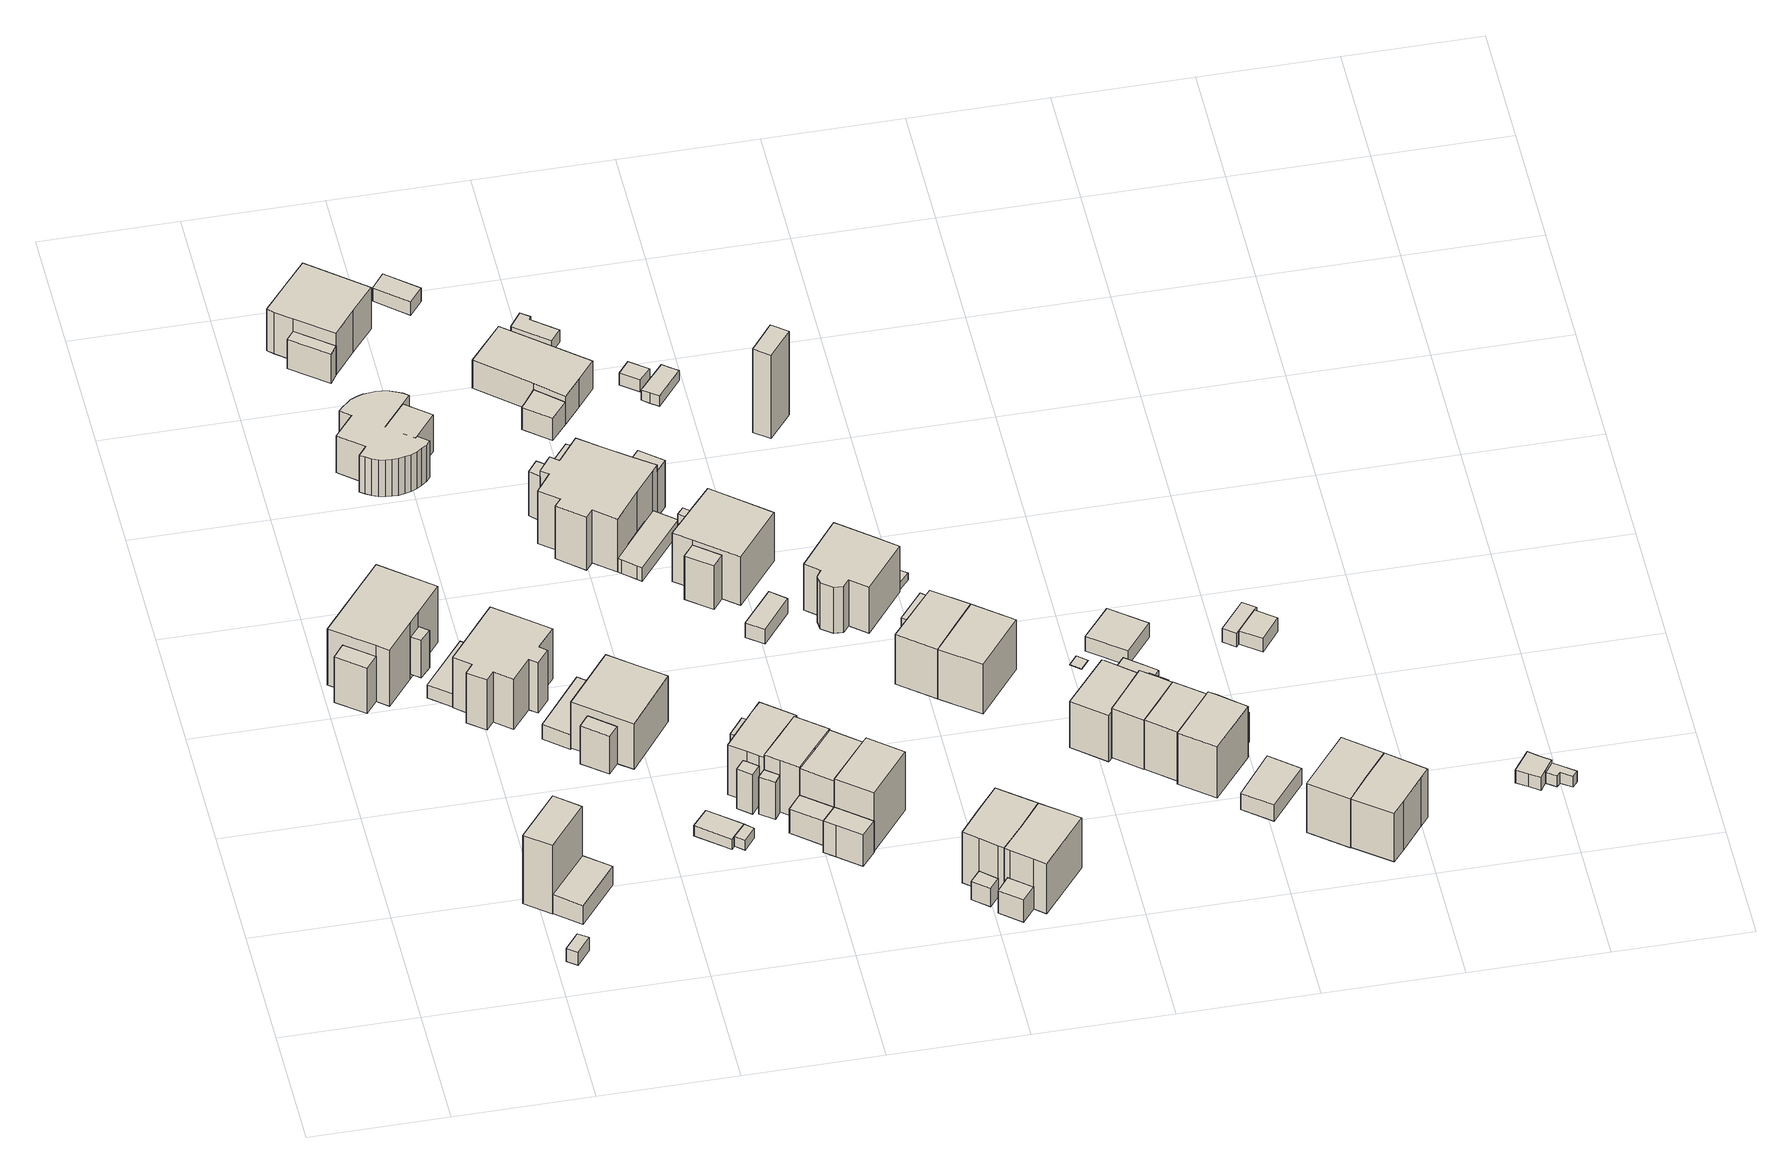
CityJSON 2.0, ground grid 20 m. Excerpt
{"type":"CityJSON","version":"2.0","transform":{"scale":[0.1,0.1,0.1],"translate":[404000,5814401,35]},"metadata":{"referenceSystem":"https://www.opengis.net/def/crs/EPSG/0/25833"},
"CityObjects":{
"building1":{"type":"Building","attributes":{"Gemeindeschluessel":"11000009","BezugspunktDach":"2200","function":"31001_2000","measuredHeight":2.43,"storeysAboveGround":1},"address":[{"country":"Germany","locality":"Berlin","thoroughfareNumber":"53 (3)","thoroughfareName":"Unter den Birken"}],"geometry":[{"type":"Solid","lod":"1","boundaries":[[[[0,1,2,3]],[[4,5,6,7]],[[4,7,3,2]],[[5,4,2,1]],[[6,5,1,0]],[[7,6,0,3]]]]}]},
"building2":{"type":"Building","attributes":{"Gemeindeschluessel":"11000009","BezugspunktDach":"2200","function":"31001_2000","measuredHeight":12.65,"storeysAboveGround":1},"address":[{"country":"Germany","locality":"Berlin","thoroughfareNumber":"33 (2)","thoroughfareName":"Straße im Walde"}],"geometry":[{"type":"Solid","lod":"1","boundaries":[[[[8,9,10,11]],[[12,13,14,15]],[[12,15,11,10]],[[13,12,10,9]],[[14,13,9,8]],[[15,14,8,11]]]]}]},
"building3":{"type":"Building","attributes":{"Gemeindeschluessel":"11000009","function":"31001_1010"},"address":[{"country":"Germany","locality":"Berlin","thoroughfareNumber":"37","thoroughfareName":"Straße im Walde"}],"children":["building3-1","building3-2"]},
"building3-1":{"type":"BuildingPart","attributes":{"BezugspunktDach":"2200","measuredHeight":12.39,"storeysAboveGround":2},"parents":["building3"],"geometry":[{"type":"MultiSurface","lod":"1","boundaries":[[[16,17,18,19,20,21,22]],[[23,24,25,26,27,28,29]],[[23,29,22,21]],[[24,23,21,20]],[[25,24,20,19]],[[26,25,19,18]],[[27,26,18,17]],[[28,27,17,16]],[[29,30,31,32,33,16,22]],[[34,32,31,30]],[[34,28,33,32]]]}]},
"building3-2":{"type":"BuildingPart","attributes":{"BezugspunktDach":"2200","measuredHeight":8.46,"storeysAboveGround":2},"parents":["building3"],"geometry":[{"type":"MultiSurface","lod":"1","boundaries":[[[35,33,32,31,36]],[[30,34,28,37,38]],[[30,38,36,31]],[[37,28,33,35]],[[38,37,35,36]],[[34,30,31,32]],[[39,34,32,33,28]]]}]},
"building4":{"type":"Building","attributes":{"Gemeindeschluessel":"11000009","BezugspunktDach":"2200","function":"31001_2000","measuredHeight":3.52,"storeysAboveGround":1},"address":[{"country":"Germany","locality":"Berlin","thoroughfareNumber":"29 (1)","thoroughfareName":"Straße im Walde"}],"geometry":[{"type":"Solid","lod":"1","boundaries":[[[[40,41,42,43]],[[44,45,46,47]],[[44,47,43,42]],[[45,44,42,41]],[[46,45,41,40]],[[47,46,40,43]]]]}]},
"building5":{"type":"Building","attributes":{"Gemeindeschluessel":"11000009","BezugspunktDach":"2200","function":"51009_1610","measuredHeight":6.94,"storeysAboveGround":0},"address":[{"country":"Germany","locality":"Berlin"}],"geometry":[{"type":"Solid","lod":"1","boundaries":[[[[48,49,50,51]],[[52,53,54,55]],[[52,55,51,50]],[[53,52,50,49]],[[54,53,49,48]],[[55,54,48,51]]]]}]},
"building6":{"type":"Building","attributes":{"Gemeindeschluessel":"11000009","BezugspunktDach":"2200","function":"51009_1611","measuredHeight":2.37,"storeysAboveGround":0},"address":[{"country":"Germany","locality":"Berlin"}],"geometry":[{"type":"Solid","lod":"1","boundaries":[[[[56,57,58,59]],[[60,61,62,63]],[[60,63,59,58]],[[61,60,58,57]],[[62,61,57,56]],[[63,62,56,59]]]]}]},
"building7":{"type":"Building","attributes":{"Gemeindeschluessel":"11000009","BezugspunktDach":"2200","function":"31001_1010","measuredHeight":12.5,"storeysAboveGround":2},"address":[{"country":"Germany","locality":"Berlin","thoroughfareNumber":"35","thoroughfareName":"Straße im Walde"}],"geometry":[{"type":"Solid","lod":"1","boundaries":[[[[64,65,66,67,68,69,70,71,72,73,74,75,76]],[[77,78,79,80,81,82,83,84,85,86,87,88,89]],[[77,89,76,75]],[[78,77,75,74]],[[79,78,74,73]],[[80,79,73,72]],[[81,80,72,71]],[[82,81,71,70]],[[83,82,70,69]],[[84,83,69,68]],[[85,84,68,67]],[[86,85,67,66]],[[87,86,66,65]],[[88,87,65,64]],[[89,88,64,76]]]]}]},
"building8":{"type":"Building","attributes":{"Gemeindeschluessel":"11000009","BezugspunktDach":"2200","function":"31001_2000","measuredHeight":2.71,"storeysAboveGround":1},"address":[{"country":"Germany","locality":"Berlin","thoroughfareNumber":"33 (1)","thoroughfareName":"Straße im Walde"}],"geometry":[{"type":"Solid","lod":"1","boundaries":[[[[90,91,92,93]],[[94,95,96,97]],[[94,97,93,92]],[[95,94,92,91]],[[96,95,91,90]],[[97,96,90,93]]]]}]},
"building9":{"type":"Building","attributes":{"Gemeindeschluessel":"11000009","function":"31001_1010"},"address":[{"country":"Germany","locality":"Berlin","thoroughfareNumber":"38A","thoroughfareName":"Straße im Walde"}],"children":["building9-1","building9-2","building9-3","building9-4"]},
"building9-1":{"type":"BuildingPart","attributes":{"BezugspunktDach":"2200","measuredHeight":6.86,"storeysAboveGround":1},"parents":["building9"],"geometry":[{"type":"Solid","lod":"1","boundaries":[[[[98,99,100,101,102,103,104,105,106,107,108,109,110,111,112,113,114,115,116,117,118,119,120,121,122,123,124,125,126,127,128,129]],[[130,131,132,133,134,135,136,137,138,139,140,141,142,143,144,145,146,147,148,149,150,151,152,153,154,155,156,157,158,159,160,161]],[[130,161,129,128]],[[131,130,128,127]],[[132,131,127,126]],[[133,132,126,125]],[[134,133,125,124]],[[135,134,124,123]],[[136,135,123,122]],[[137,136,122,121]],[[138,137,121,120]],[[139,138,120,119]],[[140,139,119,118]],[[141,140,118,117]],[[142,141,117,116]],[[143,142,116,115]],[[144,143,115,114]],[[145,144,114,113]],[[146,145,113,112]],[[147,146,112,111]],[[148,147,111,110]],[[149,148,110,109]],[[150,149,109,108]],[[151,150,108,107]],[[152,151,107,106]],[[153,152,106,105]],[[154,153,105,104]],[[155,154,104,103]],[[156,155,103,102]],[[157,156,102,101]],[[158,157,101,100]],[[159,158,100,99]],[[160,159,99,98]],[[161,160,98,129]]]]}]},
"building9-2":{"type":"BuildingPart","attributes":{"BezugspunktDach":"2200","measuredHeight":6.86,"storeysAboveGround":1},"parents":["building9"],"geometry":[{"type":"MultiSurface","lod":"1","boundaries":[[[162,112,113,114,163]],[[144,145,146,164,165]],[[144,165,163,114]],[[145,144,114,113]],[[146,145,113,112]],[[166,167,146,112,162]],[[168,166,164,162,163]],[[169,164,146,167,166]],[[165,164,166,168]]]}]},
"building9-3":{"type":"BuildingPart","attributes":{"BezugspunktDach":"2200","measuredHeight":6.33,"storeysAboveGround":1},"parents":["building9"],"geometry":[{"type":"MultiSurface","lod":"1","boundaries":[[[170,171,172,173,174,175,176,177,178,179,180,181,167,166,182,183,184]],[[160,185,164,146,147,148,149,150,151,152,153,154,155,156,157,158,159]],[[160,159,184,183]],[[185,182,168,165]],[[147,146,167,181]],[[148,147,181,180]],[[149,148,180,179]],[[150,149,179,178]],[[151,150,178,177]],[[152,151,177,176]],[[153,152,176,175]],[[154,153,175,174]],[[155,154,174,173]],[[156,155,173,172]],[[157,156,172,171]],[[158,157,171,170]],[[159,158,170,184]],[[160,183,182,185]],[[186,164,165,168,166]],[[187,146,164,166,167]]]}]},
"building9-4":{"type":"BuildingPart","attributes":{"BezugspunktDach":"2200","measuredHeight":6.33,"storeysAboveGround":1},"parents":["building9"],"geometry":[{"type":"Solid","lod":"1","boundaries":[[[[183,182,188,189]],[[130,185,160,161]],[[130,161,189,188]],[[185,130,188,182]],[[161,160,183,189]],[[185,182,183,160]]]]}]},
"building10":{"type":"Building","attributes":{"Gemeindeschluessel":"11000009","BezugspunktDach":"2200","function":"51009_1610","measuredHeight":5.8,"storeysAboveGround":0},"address":[{"country":"Germany","locality":"Berlin"}],"geometry":[{"type":"Solid","lod":"1","boundaries":[[[[190,191,192,193]],[[194,195,196,197]],[[194,197,193,192]],[[195,194,192,191]],[[196,195,191,190]],[[197,196,190,193]]]]}]},
"building11":{"type":"Building","attributes":{"Gemeindeschluessel":"11000009","function":"31001_1010"},"address":[{"country":"Germany","locality":"Berlin","thoroughfareNumber":"33","thoroughfareName":"Straße im Walde"}],"children":["building11-1","building11-2"]},
"building11-1":{"type":"BuildingPart","attributes":{"BezugspunktDach":"2200","measuredHeight":10,"storeysAboveGround":2},"parents":["building11"],"geometry":[{"type":"MultiSurface","lod":"1","boundaries":[[[198,199,200,201,202]],[[203,204,205,206,207]],[[203,207,202,201]],[[204,203,201,200]],[[205,204,200,199]],[[206,205,199,198]],[[207,208,209,210,211,206,198,202]],[[211,210,209,208]]]}]},
"building11-2":{"type":"BuildingPart","attributes":{"BezugspunktDach":"2200","measuredHeight":6.96,"storeysAboveGround":2},"parents":["building11"],"geometry":[{"type":"Solid","lod":"1","boundaries":[[[[212,210,209,213]],[[208,211,214,215]],[[208,215,213,209]],[[214,211,210,212]],[[215,214,212,213]],[[211,208,209,210]]]]}]},
"building12":{"type":"Building","attributes":{"Gemeindeschluessel":"11000009","BezugspunktDach":"2200","function":"31001_1010","measuredHeight":9.4,"storeysAboveGround":2},"address":[{"country":"Germany","locality":"Berlin","thoroughfareNumber":"40","thoroughfareName":"Straße im Walde"}],"geometry":[{"type":"Solid","lod":"1","boundaries":[[[[216,217,218,219,220,221,222,223]],[[224,225,226,227,195,194,228,229]],[[224,229,223,222]],[[225,224,222,221]],[[226,225,221,220]],[[227,226,220,219]],[[195,227,219,218]],[[194,195,218,217]],[[228,194,217,216]],[[229,228,216,223]]]]}]},
"building13":{"type":"Building","attributes":{"Gemeindeschluessel":"11000009","BezugspunktDach":"2200","function":"31001_2000","measuredHeight":1.95,"storeysAboveGround":1},"address":[{"country":"Germany","locality":"Berlin","thoroughfareNumber":"31 (1)","thoroughfareName":"Straße im Walde"}],"geometry":[{"type":"Solid","lod":"1","boundaries":[[[[230,231,232,233,234]],[[235,236,237,238,239]],[[235,239,234,233]],[[236,235,233,232]],[[237,236,232,231]],[[238,237,231,230]],[[239,238,230,234]]]]}]},
"building14":{"type":"Building","attributes":{"Gemeindeschluessel":"11000009","BezugspunktDach":"2200","function":"31001_2000","measuredHeight":1.83,"storeysAboveGround":1},"address":[{"country":"Germany","locality":"Berlin","thoroughfareNumber":"29 (2)","thoroughfareName":"Straße im Walde"}],"geometry":[{"type":"Solid","lod":"1","boundaries":[[[[240,241,232,231]],[[242,243,244,245]],[[242,245,231,232]],[[243,242,232,241]],[[244,243,241,240]],[[245,244,240,231]]]]}]},
"building15":{"type":"Building","attributes":{"Gemeindeschluessel":"11000009","BezugspunktDach":"2200","function":"51009_1610","measuredHeight":8.13,"storeysAboveGround":0},"address":[{"country":"Germany","locality":"Berlin"}],"geometry":[{"type":"Solid","lod":"1","boundaries":[[[[246,247,248,249]],[[250,251,252,253]],[[250,253,249,248]],[[251,250,248,247]],[[252,251,247,246]],[[253,252,246,249]]]]}]},
"building16":{"type":"Building","attributes":{"Gemeindeschluessel":"11000009","function":"31001_1010"},"address":[{"country":"Germany","locality":"Berlin","thoroughfareNumber":"31","thoroughfareName":"Straße im Walde"}],"children":["building16-1","building16-2","building16-3"]},
"building16-1":{"type":"BuildingPart","attributes":{"BezugspunktDach":"2200","measuredHeight":11.65,"storeysAboveGround":2},"parents":["building16"],"geometry":[{"type":"MultiSurface","lod":"1","boundaries":[[[254,255,256,257,258,259,260,261,262,263,264]],[[265,266,267,268,269,270,271,272,273,274,275]],[[265,275,264,263]],[[266,265,263,262]],[[276,277,262,261]],[[268,267,278,279,276,261,260]],[[269,268,260,259]],[[270,269,259,258]],[[271,270,258,257]],[[272,271,257,256]],[[273,272,256,255]],[[280,281,282,283,274,273,255,254]],[[275,274,254,264],[284,285,280,283]],[[267,266,277,276]],[[276,279,278,267]],[[283,282,281,280]],[[280,285,284,283]]]}]},
"building16-2":{"type":"BuildingPart","attributes":{"BezugspunktDach":"2200","measuredHeight":7.38,"storeysAboveGround":2},"parents":["building16"],"geometry":[{"type":"MultiSurface","lod":"1","boundaries":[[[286,281,285,287]],[[284,282,288,289]],[[284,289,287,285]],[[288,282,281,286]],[[289,288,286,287]],[[283,280,281,282]],[[284,285,280,290,283]]]}]},
"building16-3":{"type":"BuildingPart","attributes":{"BezugspunktDach":"2200","measuredHeight":5.81,"storeysAboveGround":2},"parents":["building16"],"geometry":[{"type":"MultiSurface","lod":"1","boundaries":[[[277,279,291,292]],[[293,278,266,294]],[[293,294,292,291]],[[278,293,291,279]],[[294,266,277,292]],[[266,267,276,277]],[[278,279,276,267]]]}]},
"building17":{"type":"Building","attributes":{"Gemeindeschluessel":"11000009","BezugspunktDach":"2200","function":"31001_2000","measuredHeight":3.04,"storeysAboveGround":1},"address":[{"country":"Germany","locality":"Berlin","thoroughfareNumber":"40 (1)","thoroughfareName":"Straße im Walde"}],"geometry":[{"type":"Solid","lod":"1","boundaries":[[[[295,296,297,298]],[[299,300,301,302]],[[299,302,298,297]],[[300,299,297,296]],[[301,300,296,295]],[[302,301,295,298]]]]}]},
"building18":{"type":"Building","attributes":{"Gemeindeschluessel":"11000009","function":"31001_1010"},"address":[{"country":"Germany","locality":"Berlin","thoroughfareNumber":"29","thoroughfareName":"Straße im Walde"}],"children":["building18-1","building18-2"]},
"building18-1":{"type":"BuildingPart","attributes":{"BezugspunktDach":"2200","measuredHeight":12.29,"storeysAboveGround":2},"parents":["building18"],"geometry":[{"type":"MultiSurface","lod":"1","boundaries":[[[303,304,305,306,307,308,309]],[[310,311,312,313,314,315,316]],[[310,316,309,308]],[[311,310,308,307]],[[312,311,307,306]],[[313,312,306,305]],[[314,313,305,304]],[[315,314,304,303]],[[317,318,303,309]],[[316,315,318,317]]]}]},
"building18-2":{"type":"BuildingPart","attributes":{"BezugspunktDach":"2200","measuredHeight":6.95,"storeysAboveGround":2},"parents":["building18"],"geometry":[{"type":"MultiSurface","lod":"1","boundaries":[[[319,318,317,320]],[[316,315,321,322]],[[316,322,320,317]],[[316,317,316,315]],[[321,315,318,319]],[[322,321,319,320]],[[315,316,317,318,323]]]}]},
"building19":{"type":"Building","attributes":{"Gemeindeschluessel":"11000009","BezugspunktDach":"2200","function":"31001_2000","measuredHeight":7.56,"storeysAboveGround":1},"address":[{"country":"Germany","locality":"Berlin","thoroughfareNumber":"36 (2)","thoroughfareName":"Straße im Walde"}],"geometry":[{"type":"Solid","lod":"1","boundaries":[[[[324,325,326,327]],[[328,329,330,331]],[[328,331,327,326]],[[329,328,326,325]],[[330,329,325,324]],[[331,330,324,327]]]]}]},
"building20":{"type":"Building","attributes":{"Gemeindeschluessel":"11000009","BezugspunktDach":"2200","function":"31001_2000","measuredHeight":5.8,"storeysAboveGround":1},"address":[{"country":"Germany","locality":"Berlin","thoroughfareNumber":"25 (1)","thoroughfareName":"Straße im Walde"}],"geometry":[{"type":"Solid","lod":"1","boundaries":[[[[332,333,334,335,336]],[[337,338,339,340,341]],[[337,341,336,335]],[[338,337,335,334]],[[339,338,334,333]],[[340,339,333,332]],[[341,340,332,336]]]]}]},
"building21":{"type":"Building","attributes":{"Gemeindeschluessel":"11000009","function":"31001_1010"},"address":[{"country":"Germany","locality":"Berlin","thoroughfareNumber":"27","thoroughfareName":"Straße im Walde"}],"children":["building21-1","building21-2"]},
"building21-1":{"type":"BuildingPart","attributes":{"BezugspunktDach":"2200","measuredHeight":11.51,"storeysAboveGround":2},"parents":["building21"],"geometry":[{"type":"MultiSurface","lod":"1","boundaries":[[[342,343,344,345,346]],[[312,347,348,349,314]],[[312,314,346,345]],[[347,312,345,344]],[[348,347,344,343]],[[349,348,343,342]],[[350,335,342,346]],[[314,349,335,350]]]}]},
"building21-2":{"type":"BuildingPart","attributes":{"BezugspunktDach":"2200","measuredHeight":4.56,"storeysAboveGround":2},"parents":["building21"],"geometry":[{"type":"Solid","lod":"1","boundaries":[[[[336,335,350,351]],[[314,349,352,353]],[[314,353,351,350]],[[352,349,335,336]],[[353,352,336,351]],[[349,314,350,335]]]]}]},
"building22":{"type":"Building","attributes":{"Gemeindeschluessel":"11000009","function":"31001_1010"},"address":[{"country":"Germany","locality":"Berlin","thoroughfareNumber":"36","thoroughfareName":"Straße im Walde"}],"children":["building22-1","building22-2"]},
"building22-1":{"type":"BuildingPart","attributes":{"BezugspunktDach":"2200","measuredHeight":11.89,"storeysAboveGround":3},"parents":["building22"],"geometry":[{"type":"MultiSurface","lod":"1","boundaries":[[[354,355,356,357,358,359,360,361,362,363,364,365,366,367,368,369,370,371]],[[372,373,374,375,376,377,378,379,380,381,382,383,384,385,386,387,388,389]],[[372,389,371,370]],[[373,372,370,369]],[[374,373,369,368]],[[375,374,368,367]],[[376,375,367,366]],[[377,376,366,365]],[[378,377,365,364]],[[379,378,364,363]],[[380,379,363,362]],[[390,391,362,361]],[[382,381,361,360]],[[383,382,360,359]],[[384,383,359,358]],[[385,384,358,357]],[[386,385,357,356]],[[387,386,356,355]],[[388,387,355,354]],[[389,388,354,371]],[[381,380,391,390]]]}]},
"building22-2":{"type":"BuildingPart","attributes":{"BezugspunktDach":"2200","measuredHeight":8.53,"storeysAboveGround":3},"parents":["building22"],"geometry":[{"type":"MultiSurface","lod":"1","boundaries":[[[390,392,393,391]],[[394,395,381,380]],[[394,380,391,393]],[[395,394,393,392]],[[381,395,392,390]],[[396,380,397,381,390,391]]]}]},
"building23":{"type":"Building","attributes":{"Gemeindeschluessel":"11000009","BezugspunktDach":"2200","function":"31001_2000","measuredHeight":2.49,"storeysAboveGround":1},"address":[{"country":"Germany","locality":"Berlin","thoroughfareNumber":"36 (1)","thoroughfareName":"Straße im Walde"}],"geometry":[{"type":"Solid","lod":"1","boundaries":[[[[398,399,400,401,402,403]],[[382,404,405,406,407,384]],[[382,384,403,402]],[[404,382,402,401]],[[405,404,401,400]],[[406,405,400,399]],[[407,406,399,398]],[[384,407,398,403]]]]}]},
"building24":{"type":"Building","attributes":{"Gemeindeschluessel":"11000009","function":"31001_1010"},"address":[{"country":"Germany","locality":"Berlin","thoroughfareNumber":"38","thoroughfareName":"Straße im Walde"}],"children":["building24-1","building24-2"]},
"building24-1":{"type":"BuildingPart","attributes":{"BezugspunktDach":"2200","measuredHeight":6.27,"storeysAboveGround":1},"parents":["building24"],"geometry":[{"type":"MultiSurface","lod":"1","boundaries":[[[408,409,410,411,412,413,414]],[[415,416,417,418,419,420,421]],[[415,421,414,413]],[[416,415,413,412]],[[417,416,412,411]],[[418,417,411,410]],[[419,418,410,409]],[[422,423,409,408]],[[421,420,408,414]],[[420,424,419,423,422]]]}]},
"building24-2":{"type":"BuildingPart","attributes":{"BezugspunktDach":"2200","measuredHeight":4.1,"storeysAboveGround":1},"parents":["building24"],"geometry":[{"type":"Solid","lod":"1","boundaries":[[[[425,423,422,426,427]],[[428,420,419,429,430]],[[428,430,427,426]],[[420,428,426,422]],[[429,419,423,425]],[[430,429,425,427]],[[419,420,422,423]]]]}]},
"building25":{"type":"Building","attributes":{"Gemeindeschluessel":"11000009","BezugspunktDach":"2200","function":"31001_1010","measuredHeight":13.27,"storeysAboveGround":2},"address":[{"country":"Germany","locality":"Berlin","thoroughfareNumber":"25","thoroughfareName":"Straße im Walde"}],"geometry":[{"type":"Solid","lod":"1","boundaries":[[[[431,432,433,434,435]],[[436,437,438,439,440]],[[436,440,435,434]],[[437,436,434,433]],[[438,437,433,432]],[[439,438,432,431]],[[440,439,431,435]]]]}]},
"building26":{"type":"Building","attributes":{"Gemeindeschluessel":"11000009","BezugspunktDach":"2200","function":"51009_1610","measuredHeight":7.98,"storeysAboveGround":0},"address":[{"country":"Germany","locality":"Berlin"}],"geometry":[{"type":"Solid","lod":"1","boundaries":[[[[441,442,443,444]],[[445,446,447,448]],[[445,448,444,443]],[[446,445,443,442]],[[447,446,442,441]],[[448,447,441,444]]]]}]},
"building27":{"type":"Building","attributes":{"Gemeindeschluessel":"11000009","BezugspunktDach":"2200","function":"31001_2000","measuredHeight":2.48,"storeysAboveGround":1},"address":[{"country":"Germany","locality":"Berlin","thoroughfareNumber":"38 (1)","thoroughfareName":"Straße im Walde"}],"geometry":[{"type":"Solid","lod":"1","boundaries":[[[[449,450,451,452,453,454]],[[455,456,457,458,459,460]],[[455,460,454,453]],[[456,455,453,452]],[[457,456,452,451]],[[458,457,451,450]],[[459,458,450,449]],[[460,459,449,454]]]]}]},
"building28":{"type":"Building","attributes":{"Gemeindeschluessel":"11000009","function":"31001_1010"},"address":[{"country":"Germany","locality":"Berlin","thoroughfareNumber":"34","thoroughfareName":"Straße im Walde"}],"children":["building28-1","building28-2"]},
"building28-1":{"type":"BuildingPart","attributes":{"BezugspunktDach":"2200","measuredHeight":9.89,"storeysAboveGround":1},"parents":["building28"],"geometry":[{"type":"MultiSurface","lod":"1","boundaries":[[[461,462,463,464,465,466,467]],[[447,468,469,470,471,472,473]],[[447,473,467,466]],[[468,447,466,465]],[[469,468,465,464]],[[470,469,464,463]],[[471,470,463,462]],[[474,475,476,472,471,462,461]],[[473,472,461,467]],[[472,476,475,474]]]}]},
"building28-2":{"type":"BuildingPart","attributes":{"BezugspunktDach":"2200","measuredHeight":8.14,"storeysAboveGround":1},"parents":["building28"],"geometry":[{"type":"Solid","lod":"1","boundaries":[[[[477,475,474,478]],[[472,476,479,480]],[[472,480,478,474]],[[479,476,475,477]],[[480,479,477,478]],[[476,472,474,475]]]]}]},
"building29":{"type":"Building","attributes":{"Gemeindeschluessel":"11000009","BezugspunktDach":"2200","function":"31001_2000","measuredHeight":2.71,"storeysAboveGround":1},"address":[{"country":"Germany","locality":"Berlin","thoroughfareNumber":"32 (1)","thoroughfareName":"Straße im Walde"}],"geometry":[{"type":"Solid","lod":"1","boundaries":[[[[481,482,483,484]],[[485,486,487,488]],[[485,488,484,483]],[[486,485,483,482]],[[487,486,482,481]],[[488,487,481,484]]]]}]},
"building30":{"type":"Building","attributes":{"Gemeindeschluessel":"11000009","function":"31001_1010"},"address":[{"country":"Germany","locality":"Berlin","thoroughfareNumber":"23","thoroughfareName":"Straße im Walde"}],"children":["building30-1","building30-2"]},
"building30-1":{"type":"BuildingPart","attributes":{"BezugspunktDach":"2200","measuredHeight":11.69,"storeysAboveGround":2},"parents":["building30"],"geometry":[{"type":"MultiSurface","lod":"1","boundaries":[[[489,490,491,492,493,494,495,496]],[[497,498,499,500,501,502,503,504]],[[497,504,496,495]],[[498,497,495,494]],[[499,498,494,493]],[[500,499,493,492]],[[501,500,492,491]],[[502,501,491,490]],[[505,506,490,489]],[[504,503,489,496]],[[503,502,506,505]]]}]},
"building30-2":{"type":"BuildingPart","attributes":{"BezugspunktDach":"2200","measuredHeight":3.41,"storeysAboveGround":2},"parents":["building30"],"geometry":[{"type":"MultiSurface","lod":"1","boundaries":[[[507,506,505,508]],[[503,502,509,510]],[[503,510,508,505]],[[509,502,506,507]],[[510,509,507,508]],[[503,511,505,506,502]]]}]},
"building31":{"type":"Building","attributes":{"Gemeindeschluessel":"11000009","BezugspunktDach":"2200","function":"51009_1610","measuredHeight":2.13,"storeysAboveGround":0},"address":[{"country":"Germany","locality":"Berlin"}],"geometry":[{"type":"Solid","lod":"1","boundaries":[[[[512,513,514,515]],[[516,517,518,519]],[[516,519,515,514]],[[517,516,514,513]],[[518,517,513,512]],[[519,518,512,515]]]]}]},
"building32":{"type":"Building","attributes":{"Gemeindeschluessel":"11000009","function":"31001_1010"},"address":[{"country":"Germany","locality":"Berlin","thoroughfareNumber":"21","thoroughfareName":"Straße im Walde"}],"children":["building32-1","building32-2"]},
"building32-1":{"type":"BuildingPart","attributes":{"BezugspunktDach":"2200","measuredHeight":11.57,"storeysAboveGround":2},"parents":["building32"],"geometry":[{"type":"MultiSurface","lod":"1","boundaries":[[[520,521,522,523,493,492,491]],[[524,525,526,527,528,529,530]],[[524,530,491,492]],[[525,524,492,493]],[[526,525,493,523]],[[527,526,523,522]],[[528,527,522,521]],[[531,532,521,520]],[[528,533,528,529]],[[530,529,520,491],[534,535,531,529]],[[529,528,533,532,531]],[[531,535,534,529]]]}]},
"building32-2":{"type":"BuildingPart","attributes":{"BezugspunktDach":"2200","measuredHeight":4.06,"storeysAboveGround":2},"parents":["building32"],"geometry":[{"type":"MultiSurface","lod":"1","boundaries":[[[536,532,535,537]],[[534,528,538,539]],[[534,539,537,535]],[[538,528,532,536]],[[539,538,536,537]],[[528,529,531,532]],[[534,535,531,540,529]]]}]},
"building33":{"type":"Building","attributes":{"Gemeindeschluessel":"11000009","BezugspunktDach":"2200","function":"31001_2000","measuredHeight":2.46,"storeysAboveGround":1},"address":[{"country":"Germany","locality":"Berlin","thoroughfareNumber":"36 (3)","thoroughfareName":"Straße im Walde"}],"geometry":[{"type":"Solid","lod":"1","boundaries":[[[[541,542,543,544,545,546]],[[547,548,549,550,551,552]],[[547,552,546,545]],[[548,547,545,544]],[[549,548,544,543]],[[550,549,543,542]],[[551,550,542,541]],[[552,551,541,546]]]]}]},
"building34":{"type":"Building","attributes":{"Gemeindeschluessel":"11000009","BezugspunktDach":"2200","function":"31001_1010","measuredHeight":10.8,"storeysAboveGround":2},"address":[{"country":"Germany","locality":"Berlin","thoroughfareNumber":"32","thoroughfareName":"Straße im Walde"}],"geometry":[{"type":"Solid","lod":"1","boundaries":[[[[553,554,555,556,557,558,559,560,561,562,563]],[[564,565,566,567,568,569,570,571,572,573,574]],[[564,574,563,562]],[[565,564,562,561]],[[566,565,561,560]],[[567,566,560,559]],[[568,567,559,558]],[[569,568,558,557]],[[570,569,557,556]],[[571,570,556,555]],[[572,571,555,554]],[[573,572,554,553]],[[574,573,553,563]]]]}]},
"building35":{"type":"Building","attributes":{"Gemeindeschluessel":"11000009","BezugspunktDach":"2200","function":"31001_1010","measuredHeight":11.3,"storeysAboveGround":2},"address":[{"country":"Germany","locality":"Berlin","thoroughfareNumber":"30","thoroughfareName":"Straße im Walde"}],"geometry":[{"type":"Solid","lod":"1","boundaries":[[[[575,576,577,578,579]],[[580,581,582,583,584]],[[580,584,579,578]],[[581,580,578,577]],[[582,581,577,576]],[[583,582,576,575]],[[584,583,575,579]]]]}]},
"building36":{"type":"Building","attributes":{"Gemeindeschluessel":"11000009","BezugspunktDach":"2200","function":"31001_2000","measuredHeight":2.35,"storeysAboveGround":1},"address":[{"country":"Germany","locality":"Berlin","thoroughfareNumber":"30 (1)","thoroughfareName":"Straße im Walde"}],"geometry":[{"type":"Solid","lod":"1","boundaries":[[[[585,586,587,588]],[[589,590,591,592]],[[589,592,588,587]],[[590,589,587,586]],[[591,590,586,585]],[[592,591,585,588]]]]}]},
"building37":{"type":"Building","attributes":{"Gemeindeschluessel":"11000009","BezugspunktDach":"2200","function":"51009_1610","measuredHeight":1.33,"storeysAboveGround":0},"address":[{"country":"Germany","locality":"Berlin"}],"geometry":[{"type":"Solid","lod":"1","boundaries":[[[[593,594,595,596]],[[597,598,599,600]],[[597,600,596,595]],[[598,597,595,594]],[[599,598,594,593]],[[600,599,593,596]]]]}]},
"building38":{"type":"Building","attributes":{"Gemeindeschluessel":"11000009","BezugspunktDach":"2200","function":"31001_1010","measuredHeight":11.33,"storeysAboveGround":2},"address":[{"country":"Germany","locality":"Berlin","thoroughfareNumber":"28","thoroughfareName":"Straße im Walde"}],"geometry":[{"type":"Solid","lod":"1","boundaries":[[[[601,602,577,576,575]],[[582,581,603,604,583]],[[582,583,575,576]],[[581,582,576,577]],[[603,581,577,602]],[[604,603,602,601]],[[583,604,601,575]]]]}]},
"building39":{"type":"Building","attributes":{"Gemeindeschluessel":"11000009","BezugspunktDach":"2200","function":"31001_2000","measuredHeight":15.47,"storeysAboveGround":1},"address":[{"country":"Germany","locality":"Berlin","thoroughfareNumber":"34 (1)","thoroughfareName":"Straße im Walde"}],"geometry":[{"type":"Solid","lod":"1","boundaries":[[[[605,606,607,608]],[[609,610,611,612]],[[609,612,608,607]],[[610,609,607,606]],[[611,610,606,605]],[[612,611,605,608]]]]}]},
"building40":{"type":"Building","attributes":{"Gemeindeschluessel":"11000009","function":"31001_1010"},"address":[{"country":"Germany","locality":"Berlin","thoroughfareNumber":"26","thoroughfareName":"Straße im Walde"}],"children":["building40-1","building40-2"]},
"building40-1":{"type":"BuildingPart","attributes":{"BezugspunktDach":"2200","measuredHeight":10.42,"storeysAboveGround":2},"parents":["building40"],"geometry":[{"type":"MultiSurface","lod":"1","boundaries":[[[613,614,615,616,617,618]],[[619,620,621,622,623,624]],[[619,624,618,617]],[[620,619,617,616]],[[625,626,627,628,620,616,615],[627,626,629,620]],[[622,621,615,614]],[[623,622,614,613]],[[624,623,613,618]],[[630,621,628,627,626,625]],[[626,627,620,629]]]}]},
"building40-2":{"type":"BuildingPart","attributes":{"BezugspunktDach":"2200","measuredHeight":5.17,"storeysAboveGround":2},"parents":["building40"],"geometry":[{"type":"Solid","lod":"1","boundaries":[[[[626,625,631,632,633,634,629]],[[635,636,637,638,621,627,620]],[[635,620,629,634]],[[636,635,634,633]],[[637,636,633,632]],[[638,637,632,631]],[[621,638,631,625]],[[627,621,625,626]],[[627,626,629,620]]]]}]},
"building41":{"type":"Building","attributes":{"Gemeindeschluessel":"11000009","BezugspunktDach":"2200","function":"31001_2000","measuredHeight":0.177,"storeysAboveGround":1},"address":[{"country":"Germany","locality":"Berlin","thoroughfareNumber":"26 (2)","thoroughfareName":"Straße im Walde"}],"geometry":[{"type":"Solid","lod":"1","boundaries":[[[[639,640,641,642]],[[643,644,645,646]],[[643,646,642,641]],[[644,643,641,640]],[[645,644,640,639]],[[646,645,639,642]]]]}]},
"building42":{"type":"Building","attributes":{"Gemeindeschluessel":"11000009","function":"31001_1010"},"address":[{"country":"Germany","locality":"Berlin","thoroughfareNumber":"24","thoroughfareName":"Straße im Walde"}],"children":["building42-1","building42-2"]},
"building42-1":{"type":"BuildingPart","attributes":{"BezugspunktDach":"2200","measuredHeight":11.33,"storeysAboveGround":2},"parents":["building42"],"geometry":[{"type":"MultiSurface","lod":"1","boundaries":[[[647,648,649,650,651,652,653]],[[654,655,656,657,658,659,660]],[[654,660,653,652]],[[655,654,652,651]],[[661,662,651,650]],[[657,656,650,649]],[[658,657,649,648]],[[659,658,648,647]],[[660,659,647,653]],[[663,656,655,662,661]]]}]},
"building42-2":{"type":"BuildingPart","attributes":{"BezugspunktDach":"2200","measuredHeight":6.38,"storeysAboveGround":2},"parents":["building42"],"geometry":[{"type":"MultiSurface","lod":"1","boundaries":[[[661,664,665,662]],[[638,666,667,621]],[[638,621,662,665]],[[666,638,665,664]],[[667,666,664,661]],[[621,667,656,655]],[[655,656,661,662,668]]]}]},
"building43":{"type":"Building","attributes":{"Gemeindeschluessel":"11000009","BezugspunktDach":"2200","function":"31001_1010","measuredHeight":11.23,"storeysAboveGround":2},"address":[{"country":"Germany","locality":"Berlin","thoroughfareNumber":"22","thoroughfareName":"Straße im Walde"}],"geometry":[{"type":"Solid","lod":"1","boundaries":[[[[669,670,671,672,673]],[[674,675,676,677,678]],[[674,678,673,672]],[[675,674,672,671]],[[676,675,671,670]],[[677,676,670,669]],[[678,677,669,673]]]]}]},
"building44":{"type":"Building","attributes":{"Gemeindeschluessel":"11000009","function":"31001_1010"},"address":[{"country":"Germany","locality":"Berlin","thoroughfareNumber":"20","thoroughfareName":"Straße im Walde"}],"children":["building44-1","building44-2"]},
"building44-1":{"type":"BuildingPart","attributes":{"BezugspunktDach":"2200","measuredHeight":10.77,"storeysAboveGround":2},"parents":["building44"],"geometry":[{"type":"MultiSurface","lod":"1","boundaries":[[[679,680,681,682,683,684]],[[685,686,687,688,689,690]],[[685,690,684,683]],[[686,685,683,682]],[[691,692,682,681]],[[688,687,693,694,691,681,680]],[[689,688,680,679]],[[690,689,679,684]],[[687,686,692,691]],[[691,694,693,687]]]}]},
"building44-2":{"type":"BuildingPart","attributes":{"BezugspunktDach":"2200","measuredHeight":5.57,"storeysAboveGround":2},"parents":["building44"],"geometry":[{"type":"MultiSurface","lod":"1","boundaries":[[[694,695,696,692]],[[697,698,693,686]],[[697,686,692,696]],[[698,697,696,695]],[[693,698,695,694]],[[686,687,691,692]],[[693,694,691,687]]]}]},
"building45":{"type":"Building","attributes":{"Gemeindeschluessel":"11000009","BezugspunktDach":"2200","function":"31001_2000","measuredHeight":2.64,"storeysAboveGround":1},"address":[{"country":"Germany","locality":"Berlin","thoroughfareNumber":"26 (1)","thoroughfareName":"Straße im Walde"}],"geometry":[{"type":"Solid","lod":"1","boundaries":[[[[699,700,701,702]],[[703,704,705,706]],[[703,706,702,701]],[[704,703,701,700]],[[705,704,700,699]],[[706,705,699,702]]]]}]},
"building46":{"type":"Building","attributes":{"Gemeindeschluessel":"11000009","BezugspunktDach":"2200","function":"31001_2000","measuredHeight":2.97,"storeysAboveGround":1},"address":[{"country":"Germany","locality":"Berlin","thoroughfareNumber":"20 (1)","thoroughfareName":"Straße im Walde"}],"geometry":[{"type":"Solid","lod":"1","boundaries":[[[[707,708,709,710]],[[711,712,713,714]],[[711,714,710,709]],[[712,711,709,708]],[[713,712,708,707]],[[714,713,707,710]]]]}]},
"building47":{"type":"Building","attributes":{"Gemeindeschluessel":"11000009","BezugspunktDach":"2200","function":"31001_1010","measuredHeight":11.16,"storeysAboveGround":2},"address":[{"country":"Germany","locality":"Berlin","thoroughfareNumber":"18","thoroughfareName":"Straße im Walde"}],"geometry":[{"type":"Solid","lod":"1","boundaries":[[[[715,716,717,718,719]],[[720,721,722,723,724]],[[720,724,719,718]],[[721,720,718,717]],[[722,721,717,716]],[[723,722,716,715]],[[724,723,715,719]]]]}]},
"building48":{"type":"Building","attributes":{"Gemeindeschluessel":"11000009","BezugspunktDach":"2200","function":"31001_1010","measuredHeight":11.01,"storeysAboveGround":2},"address":[{"country":"Germany","locality":"Berlin","thoroughfareNumber":"16","thoroughfareName":"Straße im Walde"}],"geometry":[{"type":"Solid","lod":"1","boundaries":[[[[725,726,727,728,717,716,715]],[[729,730,731,732,733,734,735]],[[729,735,715,716]],[[730,729,716,717]],[[731,730,717,728]],[[732,731,728,727]],[[733,732,727,726]],[[734,733,726,725]],[[735,734,725,715]]]]}]},
"building49":{"type":"Building","attributes":{"Gemeindeschluessel":"11000009","BezugspunktDach":"2200","function":"31001_2000","measuredHeight":2.5,"storeysAboveGround":1},"address":[{"country":"Germany","locality":"Berlin","thoroughfareNumber":"24 (1)","thoroughfareName":"Straße im Walde"}],"geometry":[{"type":"Solid","lod":"1","boundaries":[[[[736,737,738,739,740,741]],[[742,743,744,745,746,747]],[[742,747,741,740]],[[743,742,740,739]],[[744,743,739,738]],[[745,744,738,737]],[[746,745,737,736]],[[747,746,736,741]]]]}]},
"building50":{"type":"Building","attributes":{"Gemeindeschluessel":"11000009","BezugspunktDach":"2200","function":"31001_2000","measuredHeight":2.48,"storeysAboveGround":1},"address":[{"country":"Germany","locality":"Berlin","thoroughfareNumber":"22 (1)","thoroughfareName":"Straße im Walde"}],"geometry":[{"type":"Solid","lod":"1","boundaries":[[[[748,749,738,737]],[[744,750,751,745]],[[744,745,737,738]],[[750,744,738,749]],[[751,750,749,748]],[[745,751,748,737]]]]}]},
"building51":{"type":"Building","attributes":{"Gemeindeschluessel":"11000009","BezugspunktDach":"2200","function":"31001_3200","measuredHeight":2.62,"storeysAboveGround":1},"address":[{"country":"Germany","locality":"Berlin","thoroughfareNumber":"14 (2)","thoroughfareName":"Straße im Walde"}],"geometry":[{"type":"Solid","lod":"1","boundaries":[[[[752,753,754,755,756,757,758]],[[759,760,761,762,763,764,765]],[[759,765,758,757]],[[760,759,757,756]],[[761,760,756,755]],[[762,761,755,754]],[[763,762,754,753]],[[764,763,753,752]],[[765,764,752,758]]]]}]},
"building52":{"type":"Building","attributes":{"Gemeindeschluessel":"11000009","BezugspunktDach":"2200","function":"31001_2000","measuredHeight":1.93,"storeysAboveGround":1},"address":[{"country":"Germany","locality":"Berlin","thoroughfareNumber":"14 (3)","thoroughfareName":"Straße im Walde"}],"geometry":[{"type":"Solid","lod":"1","boundaries":[[[[766,767,768,769,770,771]],[[772,773,774,775,776,777]],[[772,777,771,770]],[[773,772,770,769]],[[774,773,769,768]],[[775,774,768,767]],[[776,775,767,766]],[[777,776,766,771]]]]}]}
},
"vertices":[
[226,45,42],[247,71,42],[232,81,42],[212,56,42],[232,81,18],[247,71,18],[226,45,18],[212,56,18],
[213,153,143],[268,220,143],[233,249,143],[178,181,143],[233,249,16],[268,220,16],[213,153,16],[178,181,16],
[66,617,114],[82,604,114],[120,651,114],[135,669,114],[171,714,114],[98,773,114],[8,662,114],[98,773,10],[171,714,10],[135,669,10],[120,651,10],[82,604,10],[66,617,10],[8,662,10],[26,648,10],[26,648,94],[37,640,94],[66,617,94],[37,640,10],
[49,596,94],[10,627,94],[49,596,10],[10,627,10],[38,639,10],
[249,123,52],[304,191,52],[268,220,52],[213,153,52],[268,220,17],[304,191,17],[249,123,17],[213,153,17],
[133,641,88],[148,658,88],[135,669,88],[120,651,88],[135,669,19],[148,658,19],[133,641,19],[120,651,19],
[163,577,42],[224,653,42],[194,677,42],[133,602,42],[194,677,18],[224,653,18],[163,577,18],[133,602,18],
[186,558,110],[175,544,110],[200,524,110],[211,538,110],[235,518,110],[263,552,110],[274,543,110],[292,565,110],[281,574,110],[307,605,110],[233,664,110],[224,653,110],[163,577,110],[224,653,17],[233,664,17],[307,605,17],[281,574,17],[292,565,17],[274,543,17],[263,552,17],[235,518,17],[211,538,17],[200,524,17],[175,544,17],[186,558,17],[163,577,17],
[304,470,38],[369,552,38],[335,580,38],[270,498,38],[335,580,11],[369,552,11],[304,470,11],[270,498,11],
[138,1034,84],[126,1019,84],[133,1014,84],[141,1009,84],[150,1005,84],[159,1003,84],[168,1002,84],[177,1002,84],[186,1004,84],[195,1006,84],[204,1010,84],[211,1015,84],[219,1021,84],[225,1028,84],[210,1040,84],[240,1077,84],[204,1106,84],[216,1121,84],[208,1127,84],[200,1131,84],[191,1135,84],[182,1137,84],[173,1138,84],[164,1137,84],[155,1136,84],[146,1133,84],[137,1129,84],[130,1123,84],[123,1117,84],[117,1110,84],[132,1098,84],[103,1063,84],[132,1098,16],[117,1110,16],[123,1117,16],[130,1123,16],[137,1129,16],[146,1133,16],[155,1136,16],[164,1137,16],[173,1138,16],[182,1137,16],[191,1135,16],[200,1131,16],[208,1127,16],[216,1121,16],[204,1106,16],[240,1077,16],[210,1040,16],[225,1028,16],[219,1021,16],[211,1015,16],[204,1010,16],[195,1006,16],[186,1004,16],[177,1002,16],[168,1002,16],[159,1003,16],[150,1005,16],[141,1009,16],[133,1014,16],[126,1019,16],[138,1034,16],[103,1063,16],
[207,1037,84],[171,1066,84],[207,1037,16],[171,1066,16],[207,1037,79],[210,1040,79],[171,1066,79],[207,1037,50],
[133,1014,79],[141,1009,79],[150,1005,79],[159,1003,79],[168,1002,79],[177,1002,79],[186,1004,79],[195,1006,79],[204,1010,79],[211,1015,79],[219,1021,79],[225,1028,79],[167,1070,79],[138,1034,79],[126,1019,79],[167,1070,16],[207,1037,42],[210,1040,34],
[132,1098,79],[103,1063,79],
[133,1242,64],[143,1257,64],[92,1297,64],[81,1283,64],[92,1297,10],[143,1257,10],[133,1242,10],[81,1283,10],
[379,411,99],[443,494,99],[406,523,99],[369,552,99],[304,470,99],[369,552,14],[406,523,14],[443,494,14],[379,411,14],[304,470,14],[324,455,14],[324,455,84],[359,426,84],[359,426,14],
[345,409,84],[310,437,84],[345,409,14],[310,437,14],
[70,1315,87],[92,1297,87],[143,1257,87],[175,1297,87],[208,1336,87],[127,1402,87],[94,1363,87],[61,1323,87],[94,1363,10],[127,1402,10],[208,1336,10],[175,1297,10],[70,1315,10],[61,1323,10],
[476,227,36],[480,232,36],[498,253,36],[453,290,36],[431,264,36],[453,290,17],[498,253,17],[480,232,17],[476,227,17],[431,264,17],
[493,221,36],[510,242,36],[498,253,18],[510,242,18],[493,221,18],[480,232,18],
[353,912,100],[368,932,100],[354,943,100],[340,925,100],[354,943,18],[368,932,18],[353,912,18],[340,925,18],
[515,315,110],[529,303,110],[535,299,110],[565,335,110],[590,365,110],[595,371,110],[551,407,110],[533,385,110],[525,375,110],[521,370,110],[492,333,110],[521,370,18],[525,375,18],[533,385,18],[551,407,18],[595,371,18],[590,365,18],[565,335,18],[535,299,18],[529,303,18],[515,315,18],[492,333,18],[533,385,76],[525,375,76],[547,403,18],[547,403,76],[515,315,92],[529,303,92],[529,303,19],[515,315,19],[510,318,19],[510,318,92],
[517,287,92],[498,303,92],[517,287,19],[498,303,19],[515,315,59],
[529,417,76],[507,389,76],[529,417,18],[507,389,18],
[264,1343,43],[283,1367,43],[238,1405,43],[219,1381,43],[238,1405,18],[283,1367,18],[264,1343,18],[219,1381,18],
[554,284,115],[577,265,115],[605,298,115],[632,331,115],[590,365,115],[563,332,115],[535,299,115],[563,332,19],[590,365,19],[632,331,19],[605,298,19],[577,265,19],[554,284,19],[535,299,19],[535,299,88],[554,284,88],
[545,271,88],[525,286,88],[545,271,19],[525,286,19],[554,284,81],
[383,926,95],[413,965,95],[401,973,95],[371,936,95],[401,973,19],[413,965,19],[383,926,19],[371,936,19],
[613,196,64],[645,170,64],[665,194,64],[618,232,64],[598,208,64],[618,232,6],[665,194,6],[645,170,6],[613,196,6],[598,208,6],
[618,232,113],[645,265,113],[672,298,113],[632,331,113],[577,265,113],[672,298,19],[645,265,19],[618,232,19],[577,265,64],
[558,241,64],[598,208,19],[558,241,19],
[369,852,111],[359,840,111],[396,809,111],[406,822,111],[436,797,111],[473,844,111],[502,880,111],[510,891,111],[476,916,111],[445,940,111],[413,965,111],[383,926,111],[371,936,111],[368,932,111],[366,929,111],[353,912,111],[364,903,111],[342,874,111],[364,903,13],[353,912,13],[366,929,13],[368,932,13],[371,936,13],[383,926,13],[413,965,13],[445,940,13],[476,916,13],[510,891,13],[502,880,13],[473,844,13],[436,797,13],[406,822,13],[396,809,13],[359,840,13],[369,852,13],[342,874,13],[510,891,99],[476,916,99],
[525,910,99],[493,937,99],[493,937,13],[525,910,13],[476,916,98],[477,916,13],
[441,793,38],[459,778,38],[465,772,38],[532,855,38],[502,880,38],[436,797,38],[532,855,13],[465,772,13],[459,778,13],[441,793,13],
[388,1122,72],[425,1089,72],[450,1119,72],[475,1149,72],[364,1242,72],[340,1213,72],[316,1184,72],[340,1213,20],[364,1242,20],[475,1149,20],[450,1119,20],[425,1089,20],[388,1122,20],[316,1184,20],[388,1122,61],[425,1089,61],[389,1121,20],
[401,1061,61],[372,1100,61],[365,1091,61],[372,1100,20],[401,1061,20],[365,1091,20],
[665,194,116],[723,265,116],[677,303,116],[672,298,116],[618,232,116],[672,298,8],[677,303,8],[723,265,8],[665,194,8],[618,232,8],
[533,791,101],[542,801,101],[529,812,101],[520,801,101],[529,812,21],[542,801,21],[533,791,21],[520,801,21],
[435,1230,42],[450,1249,42],[414,1278,42],[417,1283,42],[404,1293,42],[387,1270,42],[404,1293,20],[417,1283,20],[414,1278,20],[450,1249,20],[435,1230,20],[387,1270,20],
[527,737,111],[584,691,111],[646,767,111],[568,832,111],[538,797,111],[533,791,111],[503,756,111],[538,797,21],[568,832,21],[646,767,21],[584,691,21],[527,737,21],[503,756,21],[527,737,102],[562,709,102],[562,709,21],
[547,690,102],[512,718,102],[547,690,21],[512,718,21],
[601,610,48],[643,663,48],[621,682,48],[577,628,48],[621,682,21],[643,663,21],[601,610,21],[577,628,21],
[787,82,112],[809,62,112],[816,57,112],[848,95,112],[879,134,112],[828,175,112],[797,137,112],[767,99,112],[797,137,18],[828,175,18],[879,134,18],[848,95,18],[816,57,18],[809,62,18],[787,82,18],[767,99,18],[787,82,52],[809,62,52],
[795,45,52],[772,64,52],[795,45,18],[772,64,18],[787,82,35],
[537,1133,40],[554,1152,40],[528,1172,40],[512,1152,40],[528,1172,18],[554,1152,18],[537,1133,18],[512,1152,18],
[823,51,112],[851,28,112],[866,15,112],[931,94,112],[848,95,19],[879,134,19],[931,94,19],[866,15,19],[851,28,19],[823,51,19],[816,57,19],[823,51,60],[851,28,60],[851,28,49],[820,53,19],[820,53,60],
[832,5,60],[802,30,60],[832,5,19],[802,30,19],[823,51,28],
[546,1109,36],[557,1101,36],[593,1145,36],[582,1153,36],[572,1161,36],[535,1118,36],[572,1161,17],[582,1153,17],[593,1145,17],[557,1101,17],[546,1109,17],[535,1118,17],
[686,650,104],[679,640,104],[680,626,104],[696,614,104],[710,613,104],[719,624,104],[743,604,104],[800,675,104],[770,700,104],[722,739,104],[666,667,104],[722,739,19],[770,700,19],[800,675,19],[743,604,19],[719,624,19],[710,613,19],[696,614,19],[680,626,19],[679,640,19],[686,650,19],[666,667,19],
[807,457,113],[838,496,113],[869,535,113],[820,573,113],[757,497,113],[820,573,21],[869,535,21],[838,496,21],[807,457,21],[757,497,21],
[813,583,40],[846,626,40],[822,646,40],[787,603,40],[822,646,17],[846,626,17],[813,583,17],[787,603,17],
[800,675,36],[815,692,36],[783,716,36],[770,700,36],[783,716,23],[815,692,23],[800,675,23],[770,700,23],
[861,415,113],[923,492,113],[923,492,21],[861,415,21],
[692,1009,171],[725,1050,171],[703,1068,171],[670,1026,171],[703,1068,16],[725,1050,16],[692,1009,16],[670,1026,16],
[1009,291,105],[1014,297,105],[1066,363,105],[1025,398,105],[1022,400,105],[963,329,105],[1022,400,19],[1025,398,19],[1066,363,19],[1014,297,19],[1009,291,19],[963,329,19],[1066,363,63],[1046,380,63],[1046,380,19],[1058,370,19],[1025,398,63],[1066,363,56],
[1084,385,63],[1102,408,63],[1081,425,63],[1060,442,63],[1060,442,19],[1081,425,19],[1102,408,19],[1084,385,19],
[1010,476,20],[1022,491,20],[1008,503,20],[996,488,20],[1008,503,19],[1022,491,19],[1010,476,19],[996,488,19],
[1052,265,111],[1079,298,111],[1105,331,111],[1090,344,111],[1066,363,111],[1040,330,111],[1014,297,111],[1040,330,20],[1066,363,20],[1090,344,20],[1105,331,20],[1079,298,20],[1052,265,20],[1014,297,20],[1090,344,83],[1066,363,83],[1090,344,51],
[1107,366,83],[1084,385,83],[1107,366,19],[1090,344,19],[1066,363,47],
[1094,231,112],[1120,264,112],[1147,297,112],[1105,331,112],[1052,265,112],[1105,331,21],[1147,297,21],[1120,264,21],[1094,231,21],[1052,265,21],
[1137,188,117],[1194,258,117],[1183,267,117],[1157,289,117],[1147,297,117],[1090,226,117],[1147,297,22],[1157,289,22],[1183,267,22],[1194,258,22],[1137,188,22],[1090,226,22],[1183,267,77],[1157,289,77],[1185,266,22],[1185,266,77],
[1202,287,77],[1175,310,77],[1175,310,22],[1202,287,22],
[1073,472,45],[1112,520,45],[1062,560,45],[1022,512,45],[1062,560,18],[1112,520,18],[1073,472,18],[1022,512,18],
[1204,131,49],[1255,194,49],[1214,228,49],[1164,163,49],[1214,228,19],[1255,194,19],[1204,131,19],[1164,163,19],
[1294,58,111],[1325,98,111],[1357,137,111],[1306,179,111],[1242,100,111],[1306,179,20],[1357,137,20],[1325,98,20],[1294,58,20],[1242,100,20],
[1346,18,111],[1363,38,111],[1396,80,111],[1408,94,111],[1325,98,21],[1357,137,21],[1408,94,21],[1396,80,21],[1363,38,21],[1346,18,21],[1294,58,21],
[1224,479,42],[1228,484,42],[1257,520,42],[1261,524,42],[1243,538,42],[1207,493,42],[1243,538,17],[1261,524,17],[1257,520,17],[1228,484,17],[1224,479,17],[1207,493,17],
[1257,462,42],[1285,498,42],[1285,498,17],[1257,462,17],
[1554,127,44],[1569,116,44],[1578,130,44],[1590,147,44],[1575,158,44],[1561,170,44],[1538,138,44],[1561,170,20],[1575,158,20],[1590,147,20],[1578,130,20],[1569,116,20],[1554,127,20],[1538,138,20],
[1592,120,39],[1597,126,39],[1613,115,39],[1620,124,39],[1590,147,39],[1578,130,39],[1590,147,19],[1620,124,19],[1613,115,19],[1597,126,19],[1592,120,19],[1578,130,19]
]}
